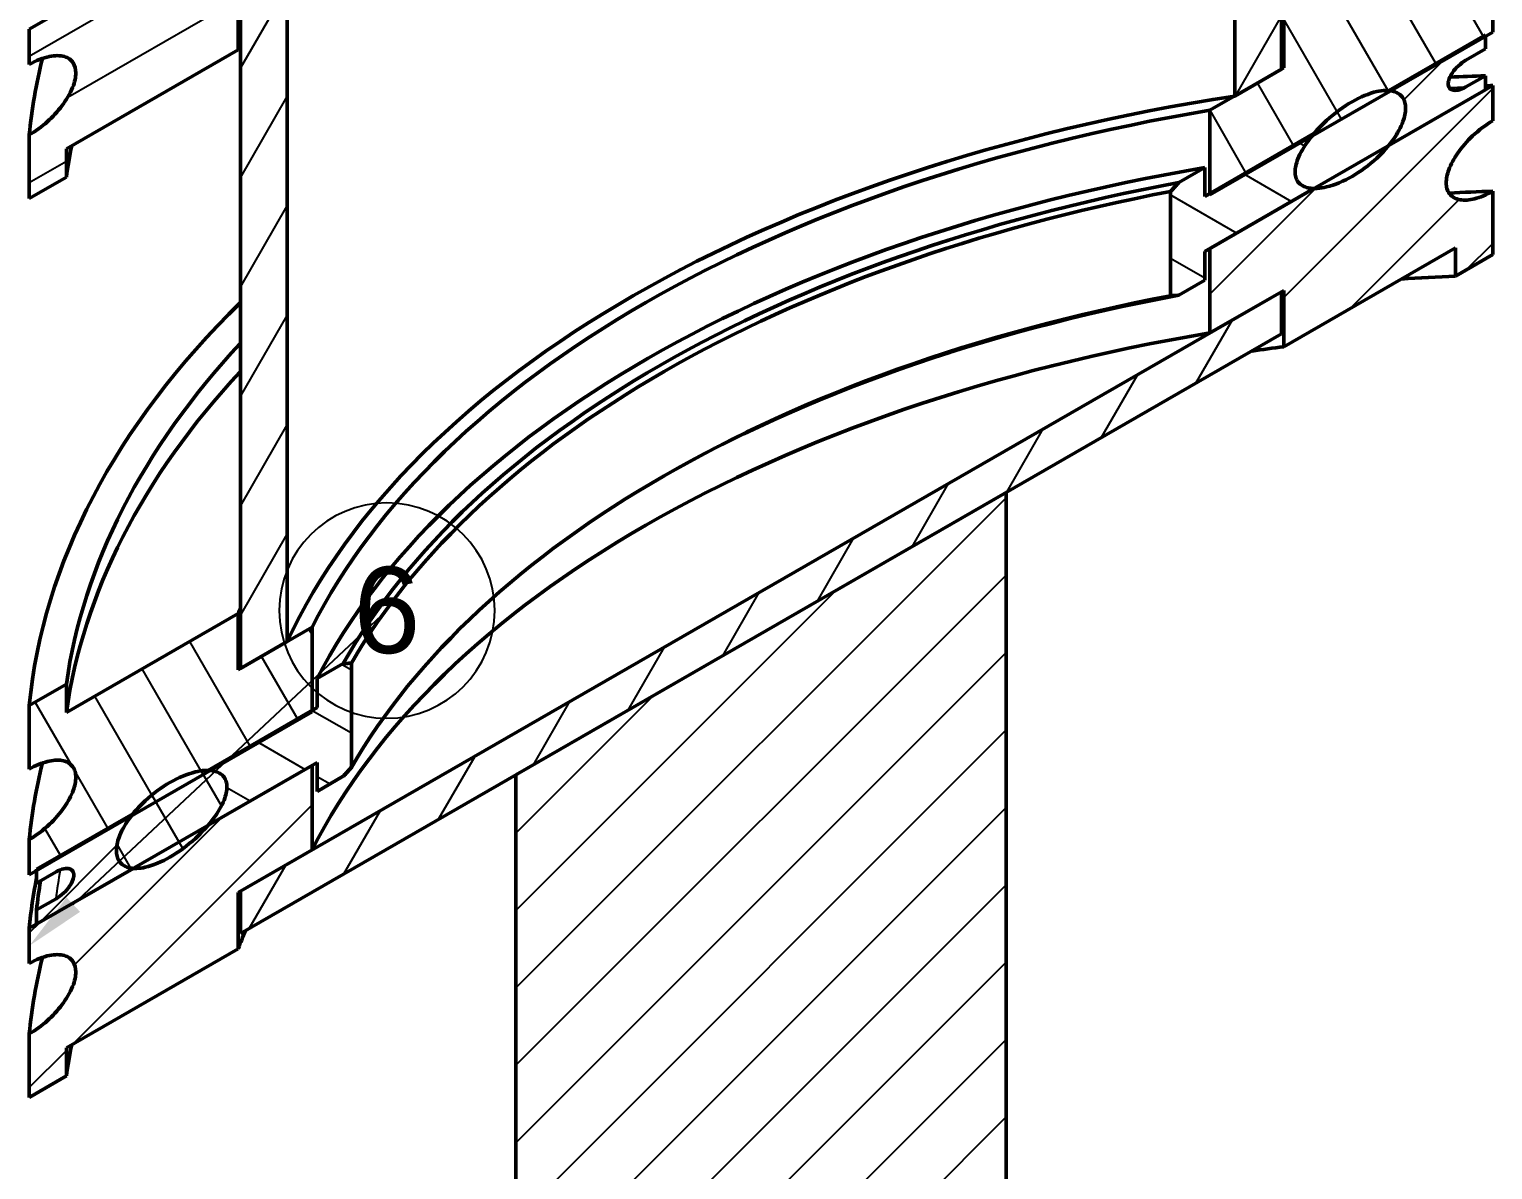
# Model space of a CAD drawing. Header units: millimetres. Extents: x 0 to 594, y 0 to 420.
# Drawn here: x 262.8 to 347.7, y 145.8 to 211.9 of the extents above; entities that cross this region are included whole.
import ezdxf
from ezdxf import colors
from ezdxf.entities.mleader import LeaderData, LeaderLine
from ezdxf.math import Vec2, Vec3

# ---------------------------------------------------------------- set-up
doc = ezdxf.new("R2010")
doc.units = ezdxf.units.MM
doc.header["$LTSCALE"] = 0.75
for name, color, linetype, lineweight in [('Balloons', 7, 'Continuous', 25), ('Hatching', 7, 'Continuous', 25), ('Visible', 7, 'Continuous', 50), ('Visible Narrow', 7, 'Continuous', 25)]:
    doc.layers.add(name, color=color, linetype=linetype, lineweight=lineweight)
doc.styles.get("Standard").update_dxf_attribs({"font": 'arial.ttf'})

# ---------------------------------------------------------------- blocks, each defined once
blk = doc.blocks.new('*B15')
at = {"transparency": 16777216}
for start, end in [(90, 270), (270, 90)]:
    blk.add_arc((0, 0), 6.25, start, end, dxfattribs=at)
at = {"transparency": 16777216, "insert": (0, 0), "char_height": 5, "attachment_point": 5}
blk.add_mtext('6', dxfattribs=at)

msp = doc.modelspace()

# ---------------------------------------------------------------- hatches: boundary and pattern name
at = {"layer": 'Hatching'}
h = msp.add_hatch(dxfattribs=at)
h.set_pattern_fill('ANSI31', color=256, angle=165, style=0)
edge = h.paths.add_edge_path(flags=0)
edge.add_line((264.941, 205.005), (274.906, 210.743))
edge.add_line((274.906, 210.743), (274.906, 214.013))
edge.add_line((274.906, 214.013), (275.037, 214.089))
edge.add_line((275.037, 214.089), (277.046, 215.246))
edge.add_line((277.046, 215.246), (277.759, 215.656))
edge.add_line((277.759, 215.656), (279.198, 216.485))
edge.add_line((279.198, 216.485), (279.198, 221.39))
edge.add_line((279.198, 221.39), (273.162, 217.915))
edge.add_line((273.162, 217.915), (273.162, 217.916))
edge.add_spline(control_points=[(273.162, 217.916), (272.923, 217.638), (272.663, 217.372), (271.975, 216.745), (271.418, 216.338), (270.495, 215.806), (269.953, 215.576), (269.294, 215.43), (269.049, 215.406), (268.827, 215.42)], knot_values=[0.238058, 0.238058, 0.238058, 0.238058, 0.342927, 0.342927, 0.541736, 0.541736, 0.734688, 0.734688, 0.834153, 0.834153, 0.834153, 0.834153], degree=3, periodic=0)
edge.add_line((268.827, 215.42), (268.827, 215.418))
edge.add_line((268.827, 215.418), (264.295, 212.808))
edge.add_line((264.295, 212.808), (263.215, 212.186))
edge.add_line((263.215, 212.186), (262.79, 211.941))
edge.add_line((262.79, 211.941), (262.79, 209.897))
edge.add_spline(control_points=[(262.79, 209.897), (263.162, 210.112), (263.604, 210.291), (264.255, 210.426), (264.591, 210.432), (265.029, 210.297), (265.226, 210.166), (265.428, 209.845), (265.489, 209.627), (265.489, 209.329), (265.481, 209.236), (265.467, 209.144)], knot_values=[0.462752, 0.462752, 0.462752, 0.462752, 0.620796, 0.620796, 0.752723, 0.752723, 0.854692, 0.854692, 0.934921, 0.934921, 0.963797, 0.963797, 0.963797, 0.963797], degree=3, periodic=0)
edge.add_spline(control_points=[(265.467, 209.144), (265.461, 209.101), (265.453, 209.059), (265.415, 208.88), (265.362, 208.711), (265.164, 208.213), (264.92, 207.81), (264.445, 207.179), (264.125, 206.837), (263.524, 206.294), (263.125, 206.003), (262.79, 205.81)], knot_values=[0.963797, 0.963797, 0.963797, 0.963797, 0.977363, 0.977363, 1.023588, 1.023588, 1.141391, 1.141391, 1.264254, 1.264254, 1.406529, 1.406529, 1.406529, 1.406529], degree=3, periodic=0)
edge.add_line((262.79, 205.81), (262.79, 202.131))
edge.add_line((262.79, 202.131), (264.941, 203.369))
edge.add_line((264.941, 203.369), (264.941, 205.005))
edge = h.paths.add_edge_path(flags=0)
edge.add_line((335.577, 245.681), (345.542, 251.42))
edge.add_line((345.542, 251.42), (345.542, 249.785))
edge.add_line((345.542, 249.785), (347.693, 251.023))
edge.add_line((347.693, 251.023), (347.693, 254.702))
edge.add_spline(control_points=[(347.693, 254.702), (347.358, 254.509), (346.959, 254.341), (346.48, 254.222), (346.31, 254.197), (346.149, 254.19)], knot_values=[0.462855, 0.462855, 0.462855, 0.462855, 0.60513, 0.60513, 0.674092, 0.674092, 0.674092, 0.674092], degree=3, periodic=0)
edge.add_spline(control_points=[(346.149, 254.19), (346.023, 254.184), (345.902, 254.189), (345.562, 254.249), (345.318, 254.371), (345.12, 254.641), (345.068, 254.749), (345.011, 254.949), (344.994, 255.076), (344.994, 255.411), (345.054, 255.698), (345.256, 256.253), (345.453, 256.61), (345.891, 257.249), (346.227, 257.63), (346.878, 258.246), (347.32, 258.576), (347.693, 258.79)], knot_values=[0.674092, 0.674092, 0.674092, 0.674092, 0.727993, 0.727993, 0.845795, 0.845795, 0.892021, 0.892021, 0.934462, 0.934462, 1.014691, 1.014691, 1.116661, 1.116661, 1.248588, 1.248588, 1.406632, 1.406632, 1.406632, 1.406632], degree=3, periodic=0)
edge.add_line((347.693, 258.79), (347.693, 260.834))
edge.add_line((347.693, 260.834), (347.268, 260.589))
edge.add_line((347.268, 260.589), (341.656, 257.357))
edge.add_line((341.656, 257.357), (341.655, 257.359))
edge.add_spline(control_points=[(341.655, 257.359), (341.434, 257.09), (341.188, 256.831), (340.529, 256.218), (339.988, 255.825), (339.064, 255.293), (338.507, 255.058), (337.922, 254.918), (337.778, 254.893), (337.636, 254.878)], knot_values=[1.37331, 1.37331, 1.37331, 1.37331, 1.472775, 1.472775, 1.665728, 1.665728, 1.864536, 1.864536, 1.924461, 1.924461, 1.924461, 1.924461], degree=3, periodic=0)
edge.add_spline(control_points=[(337.636, 254.878), (337.529, 254.867), (337.423, 254.861), (337.321, 254.863)], knot_values=[1.328365, 1.328365, 1.328365, 1.328365, 1.37331, 1.37331, 1.37331, 1.37331], degree=3, periodic=0)
edge.add_line((337.321, 254.863), (337.32, 254.861))
edge.add_line((337.32, 254.861), (335.54, 253.836))
edge.add_line((335.54, 253.836), (331.285, 251.385))
edge.add_line((331.285, 251.385), (331.285, 246.48))
edge.add_line((331.285, 246.48), (332.723, 247.308))
edge.add_line((332.723, 247.308), (335.445, 248.876))
edge.add_line((335.445, 248.876), (335.577, 248.951))
edge.add_line((335.577, 248.951), (335.577, 245.681))
h = msp.add_hatch(dxfattribs=at)
h.set_pattern_fill('ANSI31', color=256, angle=195, style=0)
h.paths.add_polyline_path([(275.037, 214.089), (275.037, 174.847), (277.759, 176.414), (277.759, 215.656), (277.046, 215.246)], flags=0)
h.paths.add_polyline_path([(335.445, 209.633), (335.445, 248.876), (332.723, 247.308), (332.723, 208.066)], flags=0)
h = msp.add_hatch(dxfattribs=at)
h.set_pattern_fill('ANSI31', color=256, angle=255, style=0)
edge = h.paths.add_edge_path(flags=0)
edge.add_line((345.542, 218.718), (335.577, 212.979))
edge.add_line((335.577, 212.979), (335.577, 209.709))
edge.add_line((335.577, 209.709), (335.445, 209.633))
edge.add_line((335.445, 209.633), (332.723, 208.066))
edge.add_line((332.723, 208.066), (331.285, 207.238))
edge.add_line((331.285, 207.238), (331.285, 202.414))
edge.add_line((331.285, 202.414), (331.285, 202.332))
edge.add_line((331.285, 202.332), (337.19, 205.733))
edge.add_line((337.19, 205.733), (341.728, 208.346))
edge.add_line((341.728, 208.346), (341.775, 208.373))
edge.add_line((341.775, 208.373), (341.775, 208.373))
edge.add_line((341.775, 208.373), (342.925, 209.035))
edge.add_line((342.925, 209.035), (347.268, 211.536))
edge.add_line((347.268, 211.536), (347.693, 211.781))
edge.add_line((347.693, 211.781), (347.693, 213.825))
edge.add_spline(control_points=[(347.693, 213.825), (347.32, 213.611), (346.878, 213.431), (346.402, 213.333), (346.275, 213.317), (346.149, 213.312)], knot_values=[0.462752, 0.462752, 0.462752, 0.462752, 0.620796, 0.620796, 0.674704, 0.674704, 0.674704, 0.674704], degree=3, periodic=0)
edge.add_spline(control_points=[(346.149, 213.312), (345.967, 213.306), (345.79, 213.322), (345.453, 213.426), (345.256, 213.556), (345.054, 213.878), (344.994, 214.096), (344.994, 214.43), (345.011, 214.577), (345.068, 214.843), (345.12, 215.011), (345.318, 215.509), (345.562, 215.912), (346.038, 216.543), (346.357, 216.885), (346.959, 217.429), (347.358, 217.72), (347.693, 217.913)], knot_values=[0.674704, 0.674704, 0.674704, 0.674704, 0.752723, 0.752723, 0.854692, 0.854692, 0.934921, 0.934921, 0.977363, 0.977363, 1.023588, 1.023588, 1.141391, 1.141391, 1.264254, 1.264254, 1.406529, 1.406529, 1.406529, 1.406529], degree=3, periodic=0)
edge.add_line((347.693, 217.913), (347.693, 221.592))
edge.add_line((347.693, 221.592), (345.542, 220.353))
edge.add_line((345.542, 220.353), (345.542, 218.718))
edge = h.paths.add_edge_path(flags=0)
edge.add_line((274.906, 178.041), (264.941, 172.303))
edge.add_line((264.941, 172.303), (264.941, 173.938))
edge.add_line((264.941, 173.938), (262.79, 172.699))
edge.add_line((262.79, 172.699), (262.79, 169.02))
edge.add_spline(control_points=[(262.79, 169.02), (263.125, 169.213), (263.524, 169.382), (264.125, 169.531), (264.445, 169.557), (264.92, 169.474), (265.164, 169.352), (265.362, 169.082), (265.415, 168.974), (265.472, 168.774), (265.489, 168.646), (265.489, 168.45), (265.48, 168.36), (265.466, 168.266)], knot_values=[0.462855, 0.462855, 0.462855, 0.462855, 0.60513, 0.60513, 0.727993, 0.727993, 0.845795, 0.845795, 0.892021, 0.892021, 0.934462, 0.934462, 0.964012, 0.964012, 0.964012, 0.964012], degree=3, periodic=0)
edge.add_spline(control_points=[(265.466, 168.266), (265.44, 168.106), (265.396, 167.934), (265.226, 167.47), (265.029, 167.113), (264.591, 166.473), (264.255, 166.092), (263.604, 165.477), (263.162, 165.147), (262.79, 164.932)], knot_values=[0.964012, 0.964012, 0.964012, 0.964012, 1.014691, 1.014691, 1.116661, 1.116661, 1.248588, 1.248588, 1.406632, 1.406632, 1.406632, 1.406632], degree=3, periodic=0)
edge.add_line((262.79, 164.932), (262.79, 162.889))
edge.add_line((262.79, 162.889), (263.215, 163.133))
edge.add_line((263.215, 163.133), (263.313, 163.19))
edge.add_line((263.313, 163.19), (263.582, 163.345))
edge.add_line((263.582, 163.345), (264.779, 164.034))
edge.add_line((264.779, 164.034), (265.96, 164.714))
edge.add_line((265.96, 164.714), (268.707, 166.296))
edge.add_line((268.707, 166.296), (273.172, 168.868))
edge.add_line((273.172, 168.868), (273.292, 168.937))
edge.add_line((273.292, 168.937), (279.198, 172.337))
edge.add_line((279.198, 172.337), (279.198, 172.419))
edge.add_line((279.198, 172.419), (279.198, 177.243))
edge.add_line((279.198, 177.243), (277.759, 176.414))
edge.add_line((277.759, 176.414), (275.037, 174.847))
edge.add_line((275.037, 174.847), (274.906, 174.771))
edge.add_line((274.906, 174.771), (274.906, 178.041))
h = msp.add_hatch(dxfattribs=at)
h.set_pattern_fill('ANSI31', color=256, angle=180, style=0)
edge = h.paths.add_edge_path(flags=0)
edge.add_line((347.268, 208.43), (347.268, 209.247))
edge.add_line((347.268, 209.247), (346.14, 208.598))
edge.add_spline(control_points=[(346.14, 208.598), (345.995, 208.514), (345.823, 208.444), (345.64, 208.406), (345.592, 208.4), (345.544, 208.398)], knot_values=[0.179226, 0.179226, 0.179226, 0.179226, 0.24061, 0.24061, 0.260955, 0.260955, 0.260955, 0.260955], degree=3, periodic=0)
edge.add_spline(control_points=[(345.544, 208.398), (345.474, 208.395), (345.406, 208.401), (345.278, 208.44), (345.203, 208.49), (345.127, 208.612), (345.104, 208.695), (345.104, 208.861), (345.127, 208.97), (345.203, 209.18), (345.278, 209.315), (345.444, 209.558), (345.573, 209.703), (345.823, 209.94), (345.995, 210.068), (346.14, 210.151)], knot_values=[0.260955, 0.260955, 0.260955, 0.260955, 0.290919, 0.290919, 0.329551, 0.329551, 0.359976, 0.359976, 0.390402, 0.390402, 0.429033, 0.429033, 0.479342, 0.479342, 0.540727, 0.540727, 0.540727, 0.540727], degree=3, periodic=0)
edge.add_line((346.14, 210.151), (347.268, 210.801))
edge.add_line((347.268, 210.801), (347.268, 211.536))
edge.add_line((347.268, 211.536), (347.268, 211.618))
edge.add_line((347.268, 211.618), (342.765, 209.025))
edge.add_line((342.765, 209.025), (341.656, 208.386))
edge.add_spline(control_points=[(341.656, 208.386), (341.697, 208.383), (341.737, 208.379), (341.775, 208.373)], knot_values=[-0.238058, -0.238058, -0.238058, -0.238058, -0.219702, -0.219702, -0.219702, -0.219702], degree=3, periodic=0)
edge.add_spline(control_points=[(341.775, 208.373), (341.836, 208.364), (341.894, 208.352), (342.152, 208.278), (342.363, 208.145), (342.578, 207.811), (342.641, 207.586), (342.641, 207.359), (342.641, 207.133), (342.578, 206.835), (342.363, 206.254), (342.152, 205.878), (341.859, 205.457), (341.76, 205.326), (341.656, 205.198)], knot_values=[-0.219702, -0.219702, -0.219702, -0.219702, -0.190947, -0.190947, -0.083127, -0.083127, 0, 0, 0, 0.083127, 0.083127, 0.190947, 0.190947, 0.238058, 0.238058, 0.238058, 0.238058], degree=3, periodic=0)
edge.add_line((341.656, 205.198), (347.268, 208.43))
edge = h.paths.add_edge_path(flags=0)
edge.add_line((263.215, 160.844), (263.215, 160.027))
edge.add_line((263.215, 160.027), (264.295, 160.649))
edge.add_line((264.295, 160.649), (268.827, 163.258))
edge.add_spline(control_points=[(268.827, 163.258), (268.722, 163.266), (268.623, 163.283), (268.33, 163.366), (268.119, 163.499), (267.905, 163.833), (267.842, 164.059), (267.842, 164.285)], knot_values=[-0.238058, -0.238058, -0.238058, -0.238058, -0.190947, -0.190947, -0.083127, -0.083127, 0, 0, 0, 0], degree=3, periodic=0)
edge.add_spline(control_points=[(267.842, 164.285), (267.842, 164.399), (267.858, 164.532), (267.886, 164.667)], knot_values=[0, 0, 0, 0, 0.041855, 0.041855, 0.041855, 0.041855], degree=3, periodic=0)
edge.add_spline(control_points=[(267.886, 164.667), (267.913, 164.801), (267.952, 164.938), (268.119, 165.391), (268.33, 165.767), (268.589, 166.138), (268.646, 166.217), (268.707, 166.296)], knot_values=[0.041855, 0.041855, 0.041855, 0.041855, 0.083127, 0.083127, 0.190947, 0.190947, 0.219702, 0.219702, 0.219702, 0.219702], degree=3, periodic=0)
edge.add_spline(control_points=[(268.707, 166.296), (268.746, 166.347), (268.786, 166.397), (268.827, 166.447)], knot_values=[0.219702, 0.219702, 0.219702, 0.219702, 0.238058, 0.238058, 0.238058, 0.238058], degree=3, periodic=0)
edge.add_line((268.827, 166.447), (266.015, 164.828))
edge.add_line((266.015, 164.828), (264.8, 164.128))
edge.add_line((264.8, 164.128), (263.6, 163.437))
edge.add_line((263.6, 163.437), (263.332, 163.283))
edge.add_line((263.332, 163.283), (263.215, 163.215))
edge.add_line((263.215, 163.215), (263.215, 163.133))
edge.add_line((263.215, 163.133), (263.215, 162.398))
edge.add_line((263.215, 162.398), (264.343, 163.047))
edge.add_spline(control_points=[(264.343, 163.047), (264.487, 163.13), (264.659, 163.201), (264.91, 163.253), (265.038, 163.256), (265.205, 163.204), (265.279, 163.155), (265.356, 163.033), (265.379, 162.95), (265.379, 162.837), (265.376, 162.803), (265.37, 162.768)], knot_values=[0.179226, 0.179226, 0.179226, 0.179226, 0.24061, 0.24061, 0.290919, 0.290919, 0.329551, 0.329551, 0.359976, 0.359976, 0.371056, 0.371056, 0.371056, 0.371056], degree=3, periodic=0)
edge.add_spline(control_points=[(265.37, 162.768), (265.361, 162.707), (265.344, 162.641), (265.279, 162.465), (265.205, 162.33), (265.038, 162.086), (264.91, 161.941), (264.659, 161.705), (264.487, 161.577), (264.343, 161.494)], knot_values=[0.371056, 0.371056, 0.371056, 0.371056, 0.390402, 0.390402, 0.429033, 0.429033, 0.479342, 0.479342, 0.540727, 0.540727, 0.540727, 0.540727], degree=3, periodic=0)
edge.add_line((264.343, 161.494), (263.215, 160.844))
h = msp.add_hatch(dxfattribs=at)
h.set_pattern_fill('ANSI31', color=256, angle=180, style=0)
edge = h.paths.add_edge_path(flags=0)
edge.add_line((264.941, 152.845), (274.906, 158.584))
edge.add_line((274.906, 158.584), (274.906, 161.854))
edge.add_line((274.906, 161.854), (275.037, 161.93))
edge.add_line((275.037, 161.93), (277.046, 163.086))
edge.add_line((277.046, 163.086), (279.198, 164.325))
edge.add_line((279.198, 164.325), (279.198, 169.231))
edge.add_line((279.198, 169.231), (273.162, 165.755))
edge.add_line((273.162, 165.755), (273.162, 165.757))
edge.add_spline(control_points=[(273.162, 165.757), (272.923, 165.479), (272.663, 165.212), (271.975, 164.585), (271.418, 164.178), (270.495, 163.647), (269.953, 163.417), (269.294, 163.27), (269.049, 163.246), (268.827, 163.261)], knot_values=[0.238058, 0.238058, 0.238058, 0.238058, 0.342927, 0.342927, 0.541736, 0.541736, 0.734688, 0.734688, 0.834153, 0.834153, 0.834153, 0.834153], degree=3, periodic=0)
edge.add_line((268.827, 163.261), (268.827, 163.258))
edge.add_line((268.827, 163.258), (264.295, 160.649))
edge.add_line((264.295, 160.649), (263.215, 160.027))
edge.add_line((263.215, 160.027), (262.79, 159.782))
edge.add_line((262.79, 159.782), (262.79, 157.738))
edge.add_spline(control_points=[(262.79, 157.738), (263.162, 157.952), (263.604, 158.132), (264.255, 158.266), (264.591, 158.272), (265.029, 158.137), (265.226, 158.007), (265.428, 157.685), (265.489, 157.467), (265.489, 157.17), (265.481, 157.076), (265.467, 156.985)], knot_values=[0.462752, 0.462752, 0.462752, 0.462752, 0.620796, 0.620796, 0.752723, 0.752723, 0.854692, 0.854692, 0.934921, 0.934921, 0.963797, 0.963797, 0.963797, 0.963797], degree=3, periodic=0)
edge.add_spline(control_points=[(265.467, 156.985), (265.461, 156.942), (265.453, 156.899), (265.415, 156.72), (265.362, 156.552), (265.164, 156.054), (264.92, 155.651), (264.445, 155.019), (264.125, 154.678), (263.524, 154.134), (263.125, 153.843), (262.79, 153.65)], knot_values=[0.963797, 0.963797, 0.963797, 0.963797, 0.977363, 0.977363, 1.023588, 1.023588, 1.141391, 1.141391, 1.264254, 1.264254, 1.406529, 1.406529, 1.406529, 1.406529], degree=3, periodic=0)
edge.add_line((262.79, 153.65), (262.79, 149.971))
edge.add_line((262.79, 149.971), (264.941, 151.21))
edge.add_line((264.941, 151.21), (264.941, 152.845))
edge = h.paths.add_edge_path(flags=0)
edge.add_line((335.577, 193.522), (345.542, 199.26))
edge.add_line((345.542, 199.26), (345.542, 197.625))
edge.add_line((345.542, 197.625), (347.693, 198.864))
edge.add_line((347.693, 198.864), (347.693, 202.543))
edge.add_spline(control_points=[(347.693, 202.543), (347.358, 202.35), (346.959, 202.181), (346.48, 202.063), (346.31, 202.037), (346.149, 202.03)], knot_values=[0.462855, 0.462855, 0.462855, 0.462855, 0.60513, 0.60513, 0.674092, 0.674092, 0.674092, 0.674092], degree=3, periodic=0)
edge.add_spline(control_points=[(346.149, 202.03), (346.023, 202.024), (345.902, 202.03), (345.562, 202.089), (345.318, 202.211), (345.12, 202.481), (345.068, 202.589), (345.011, 202.789), (344.994, 202.917), (344.994, 203.251), (345.054, 203.539), (345.256, 204.093), (345.453, 204.45), (345.891, 205.09), (346.227, 205.471), (346.878, 206.086), (347.32, 206.416), (347.693, 206.631)], knot_values=[0.674092, 0.674092, 0.674092, 0.674092, 0.727993, 0.727993, 0.845795, 0.845795, 0.892021, 0.892021, 0.934462, 0.934462, 1.014691, 1.014691, 1.116661, 1.116661, 1.248588, 1.248588, 1.406632, 1.406632, 1.406632, 1.406632], degree=3, periodic=0)
edge.add_line((347.693, 206.631), (347.693, 208.674))
edge.add_line((347.693, 208.674), (347.268, 208.43))
edge.add_line((347.268, 208.43), (341.656, 205.198))
edge.add_line((341.656, 205.198), (341.655, 205.199))
edge.add_spline(control_points=[(341.655, 205.199), (341.434, 204.93), (341.188, 204.671), (340.529, 204.058), (339.988, 203.665), (339.064, 203.133), (338.507, 202.898), (337.922, 202.758), (337.778, 202.733), (337.636, 202.718)], knot_values=[1.37331, 1.37331, 1.37331, 1.37331, 1.472775, 1.472775, 1.665728, 1.665728, 1.864536, 1.864536, 1.924461, 1.924461, 1.924461, 1.924461], degree=3, periodic=0)
edge.add_spline(control_points=[(337.636, 202.718), (337.529, 202.707), (337.423, 202.702), (337.321, 202.703)], knot_values=[1.328365, 1.328365, 1.328365, 1.328365, 1.37331, 1.37331, 1.37331, 1.37331], degree=3, periodic=0)
edge.add_line((337.321, 202.703), (337.32, 202.701))
edge.add_line((337.32, 202.701), (335.54, 201.676))
edge.add_line((335.54, 201.676), (331.285, 199.226))
edge.add_line((331.285, 199.226), (331.285, 194.32))
edge.add_line((331.285, 194.32), (335.445, 196.716))
edge.add_line((335.445, 196.716), (335.577, 196.792))
edge.add_line((335.577, 196.792), (335.577, 193.522))
h = msp.add_hatch(dxfattribs=at)
h.set_pattern_fill('ANSI31', color=256, angle=285, style=0)
edge = h.paths.add_edge_path(flags=0)
edge.add_line((279.493, 169.4), (279.493, 167.725))
edge.add_line((279.493, 167.725), (281.009, 168.598))
edge.add_spline(control_points=[(281.009, 168.598), (281.244, 168.857), (281.479, 169.114)], knot_values=[0, 0, 0, 0.072891, 0.072891, 0.072891], weights=[1, 1.00001, 1], degree=2, periodic=0)
edge.add_line((281.479, 169.114), (281.479, 175.163))
edge.add_spline(control_points=[(281.479, 175.163), (281.244, 175.15), (281.009, 175.138)], knot_values=[0, 0, 0, 0.072891, 0.072891, 0.072891], weights=[1, 1.00001, 1], degree=2, periodic=0)
edge.add_line((281.009, 175.138), (279.493, 174.265))
edge.add_line((279.493, 174.265), (279.493, 172.589))
edge.add_line((279.493, 172.589), (279.198, 172.419))
edge.add_line((279.198, 172.419), (273.302, 169.024))
edge.add_line((273.302, 169.024), (273.162, 168.944))
edge.add_spline(control_points=[(273.162, 168.944), (273.186, 168.943), (273.21, 168.942), (273.233, 168.941)], knot_values=[0.834153, 0.834153, 0.834153, 0.834153, 0.844634, 0.844634, 0.844634, 0.844634], degree=3, periodic=0)
edge.add_spline(control_points=[(273.233, 168.941), (273.253, 168.94), (273.273, 168.938), (273.292, 168.937)], knot_values=[0.844634, 0.844634, 0.844634, 0.844634, 0.853662, 0.853662, 0.853662, 0.853662], degree=3, periodic=0)
edge.add_spline(control_points=[(273.292, 168.937), (273.367, 168.93), (273.439, 168.919), (273.725, 168.855), (273.957, 168.735), (274.141, 168.477), (274.189, 168.378), (274.24, 168.197), (274.255, 168.082), (274.255, 167.875), (274.24, 167.743), (274.194, 167.528), (274.16, 167.41), (274.121, 167.301)], knot_values=[0.853662, 0.853662, 0.853662, 0.853662, 0.888207, 0.888207, 1.001084, 1.001084, 1.043196, 1.043196, 1.081259, 1.081259, 1.119323, 1.119323, 1.152999, 1.152999, 1.152999, 1.152999], degree=3, periodic=0)
edge.add_spline(control_points=[(274.121, 167.301), (274.111, 167.274), (274.101, 167.247), (273.957, 166.879), (273.725, 166.491), (273.401, 166.046), (273.285, 165.899), (273.162, 165.755)], knot_values=[1.152999, 1.152999, 1.152999, 1.152999, 1.161435, 1.161435, 1.274312, 1.274312, 1.328365, 1.328365, 1.328365, 1.328365], degree=3, periodic=0)
edge.add_line((273.162, 165.755), (279.198, 169.231))
edge.add_line((279.198, 169.231), (279.493, 169.4))
edge = h.paths.add_edge_path(flags=0)
edge.add_line((330.99, 197.38), (330.99, 199.056))
edge.add_line((330.99, 199.056), (331.285, 199.226))
edge.add_line((331.285, 199.226), (335.54, 201.676))
edge.add_line((335.54, 201.676), (337.32, 202.701))
edge.add_spline(control_points=[(337.32, 202.701), (337.197, 202.704), (337.081, 202.717), (336.758, 202.79), (336.526, 202.91), (336.341, 203.168), (336.293, 203.267), (336.243, 203.448), (336.228, 203.562), (336.228, 203.77), (336.243, 203.902), (336.293, 204.142), (336.341, 204.295), (336.526, 204.766), (336.758, 205.153), (337.043, 205.547), (337.115, 205.64), (337.19, 205.733)], knot_values=[0.834153, 0.834153, 0.834153, 0.834153, 0.888207, 0.888207, 1.001084, 1.001084, 1.043196, 1.043196, 1.081259, 1.081259, 1.119323, 1.119323, 1.161435, 1.161435, 1.274312, 1.274312, 1.308857, 1.308857, 1.308857, 1.308857], degree=3, periodic=0)
edge.add_spline(control_points=[(337.19, 205.733), (337.232, 205.785), (337.276, 205.838), (337.32, 205.89)], knot_values=[1.308857, 1.308857, 1.308857, 1.308857, 1.328365, 1.328365, 1.328365, 1.328365], degree=3, periodic=0)
edge.add_line((337.32, 205.89), (331.285, 202.414))
edge.add_line((331.285, 202.414), (330.99, 202.244))
edge.add_line((330.99, 202.244), (330.99, 203.92))
edge.add_line((330.99, 203.92), (329.473, 203.047))
edge.add_spline(control_points=[(329.473, 203.047), (329.238, 202.788), (329.004, 202.531)], knot_values=[0, 0, 0, 0.072891, 0.072891, 0.072891], weights=[1, 1.00001, 1], degree=2, periodic=0)
edge.add_line((329.004, 202.531), (329.004, 196.481))
edge.add_spline(control_points=[(329.004, 196.481), (329.238, 196.495), (329.473, 196.507)], knot_values=[0, 0, 0, 0.072891, 0.072891, 0.072891], weights=[1, 1.00001, 1], degree=2, periodic=0)
edge.add_line((329.473, 196.507), (330.99, 197.38))
h = msp.add_hatch(dxfattribs=at)
h.set_pattern_fill('ANSI31', color=256, angle=195, style=0)
h.paths.add_polyline_path([(275.037, 161.93), (275.037, 159.477), (291.023, 168.683), (319.459, 185.058), (335.445, 194.263), (335.445, 196.716), (331.285, 194.32), (279.198, 164.325), (277.046, 163.086)], flags=0)
h = msp.add_hatch(dxfattribs=at)
h.set_pattern_fill('ANSI31', color=256, angle=180, style=0)
h.paths.add_polyline_path([(291.023, 95.103), (302.201, 101.541), (308.281, 105.041), (319.459, 111.479), (319.459, 185.058), (291.023, 168.683)], flags=0)
h = msp.add_hatch(dxfattribs=at)
h.set_pattern_fill('ANSI31', color=256, angle=255, style=0)
edge = h.paths.add_edge_path(flags=0)
edge.add_spline(control_points=[(267.842, 164.285), (267.842, 164.059), (267.905, 163.833), (268.119, 163.499), (268.33, 163.366), (268.811, 163.229), (269.188, 163.247), (269.953, 163.417), (270.495, 163.647), (271.418, 164.178), (271.975, 164.585), (272.785, 165.324), (273.198, 165.766), (273.725, 166.491), (273.957, 166.879), (274.141, 167.349), (274.189, 167.503), (274.24, 167.743), (274.255, 167.875), (274.255, 168.082), (274.24, 168.197), (274.189, 168.378), (274.141, 168.477), (273.957, 168.735), (273.725, 168.855), (273.198, 168.973), (272.785, 168.94), (271.975, 168.746), (271.418, 168.511), (270.495, 167.98), (269.953, 167.586), (269.188, 166.875), (268.811, 166.458), (268.33, 165.767), (268.119, 165.391), (267.905, 164.81), (267.842, 164.512), (267.842, 164.285)], knot_values=[0, 0, 0, 0, 0.083127, 0.083127, 0.190947, 0.190947, 0.337523, 0.337523, 0.530476, 0.530476, 0.729284, 0.729284, 0.888207, 0.888207, 1.001084, 1.001084, 1.043196, 1.043196, 1.081259, 1.081259, 1.119323, 1.119323, 1.161435, 1.161435, 1.274312, 1.274312, 1.433235, 1.433235, 1.632043, 1.632043, 1.824996, 1.824996, 1.971572, 1.971572, 2.079392, 2.079392, 2.162519, 2.162519, 2.162519, 2.162519], degree=3, periodic=0)

# ---------------------------------------------------------------- linework, layer by layer
at = {"layer": 'Visible', "extrusion": (0.707107, 0.407196, -0.578093)}
for p, q in [((335.445, 209.633), (335.445, 248.876)), ((332.723, 247.308), (332.723, 208.066)), ((279.198, 221.39), (262.79, 211.941)), ((277.759, 176.414), (277.759, 215.656)), ((274.906, 210.743), (274.906, 214.013)), ((275.037, 214.089), (275.037, 174.847)), ((347.693, 211.781), (347.693, 213.825)), ((335.577, 212.979), (335.577, 209.709)), ((262.79, 211.941), (262.79, 209.897)), ((331.285, 202.332), (347.693, 211.781)), ((347.268, 211.618), (341.656, 208.386)), ((347.268, 210.801), (347.268, 211.618)), ((264.941, 205.005), (274.906, 210.743)), ((346.14, 210.151), (347.268, 210.801)), ((335.577, 209.709), (331.285, 207.238)), ((332.723, 208.066), (335.445, 209.633)), ((347.268, 209.247), (346.14, 208.598)), ((347.268, 208.43), (347.268, 209.247)), ((347.693, 208.674), (331.285, 199.226)), ((341.656, 205.198), (347.268, 208.43)), ((347.693, 206.631), (347.693, 208.674)), ((331.285, 207.238), (331.285, 202.332)), ((262.79, 205.81), (262.79, 202.131)), ((337.32, 205.89), (330.99, 202.244)), ((264.941, 203.369), (264.941, 205.005)), ((330.99, 203.92), (329.473, 203.047)), ((330.99, 202.244), (330.99, 203.92)), ((262.79, 202.131), (264.941, 203.369)), ((329.004, 202.531), (329.004, 196.481)), ((330.99, 199.056), (337.32, 202.701)), ((347.693, 198.864), (347.693, 202.543)), ((330.99, 197.38), (330.99, 199.056)), ((331.285, 199.226), (331.285, 194.32)), ((335.577, 193.522), (345.542, 199.26)), ((345.542, 199.26), (345.542, 197.625)), ((345.542, 197.625), (347.693, 198.864)), ((329.473, 196.507), (330.99, 197.38)), ((335.445, 196.716), (275.037, 161.93)), ((331.285, 194.32), (335.577, 196.792)), ((335.445, 194.263), (335.445, 196.716)), ((335.577, 196.792), (335.577, 193.522)), ((275.037, 159.477), (335.445, 194.263)), ((319.459, 185.058), (291.023, 168.683)), ((319.459, 111.479), (319.459, 185.058)), ((274.906, 178.041), (264.941, 172.303)), ((274.906, 174.771), (274.906, 178.041)), ((279.198, 177.243), (274.906, 174.771)), ((279.198, 172.337), (279.198, 177.243)), ((275.037, 174.847), (277.759, 176.414)), ((281.009, 175.138), (279.493, 174.265)), ((281.479, 169.114), (281.479, 175.163)), ((279.493, 174.265), (279.493, 172.589)), ((264.941, 173.938), (262.79, 172.699)), ((264.941, 172.303), (264.941, 173.938)), ((262.79, 172.699), (262.79, 169.02)), ((279.493, 172.589), (273.162, 168.944)), ((262.79, 162.889), (279.198, 172.337)), ((279.198, 169.231), (262.79, 159.782)), ((273.162, 165.755), (279.493, 169.4)), ((279.198, 164.325), (279.198, 169.231)), ((279.493, 169.4), (279.493, 167.725)), ((279.493, 167.725), (281.009, 168.598)), ((291.023, 168.683), (291.023, 95.103)), ((268.827, 166.447), (263.215, 163.215)), ((262.79, 164.932), (262.79, 162.889)), ((274.906, 161.854), (279.198, 164.325)), ((263.215, 160.027), (268.827, 163.258)), ((263.215, 163.215), (263.215, 162.398)), ((263.215, 162.398), (264.343, 163.047)), ((264.343, 161.494), (263.215, 160.844)), ((274.906, 158.584), (274.906, 161.854)), ((275.037, 161.93), (275.037, 159.477)), ((263.215, 160.844), (263.215, 160.027)), ((262.79, 159.782), (262.79, 157.738)), ((264.941, 152.845), (274.906, 158.584)), ((262.79, 153.65), (262.79, 149.971)), ((264.941, 151.21), (264.941, 152.845)), ((262.79, 149.971), (264.941, 151.21))]:
    msp.add_line(p, q, dxfattribs=at)
at = {"layer": 'Visible', "extrusion": (0, 3e-16, -1)}
for centre, major_axis, start_param, end_param in [((352.653, 200.91), (79.6, 0), 3.357799, 3.365364), ((352.653, 148.75), (79.6, 0), 4.472336, 4.496183), ((352.653, 148.75), (-79.6, 0), 0.216206, 0.240053)]:
    msp.add_ellipse(centre, major_axis=major_axis, ratio=0.575862, start_param=start_param, end_param=end_param, dxfattribs=at)
at = {"layer": 'Visible', "extrusion": (1e-16, 2e-16, -1)}
for centre, major_axis, start_param, end_param in [((352.653, 202.954), (-90, 0), 0.055137, 0.141252), ((352.653, 164.938), (76.5, 0), 3.424676, 4.429305), ((352.653, 156.926), (-90, 0), 0.055137, 0.111809), ((352.653, 150.794), (-90, 0), 0.055137, 0.141252)]:
    msp.add_ellipse(centre, major_axis=major_axis, ratio=0.575862, start_param=start_param, end_param=end_param, dxfattribs=at)
at = {"layer": 'Visible'}
for centre, major_axis, start_param, end_param in [((352.653, 164.938), (79.6, 0), 1.787002, 1.788693), ((352.653, 164.938), (-77.5, 0), -1.310723, -0.260074), ((352.653, 161.79), (76.3, 0), 1.858673, 2.853716), ((352.653, 161.545), (-75, 0), -1.25, -0.320796), ((352.653, 155.25), (-75.3, 0), -1.257887, -0.783555), ((352.653, 169.843), (90, 0), 2.610774, 3.086456), ((352.653, 169.843), (88, 0), 2.650871, 3.0607), ((352.653, 152.02), (76.5, 0), 1.85388, 2.858509), ((352.653, 168.208), (-88, 0), -0.490722, -0.080893), ((352.653, 168.208), (79.6, 0), 2.917822, 2.925387), ((352.653, 164.938), (-79.6, 0), -0.223771, -0.216206), ((352.653, 162.076), (-90, 0), -0.141252, -0.055137)]:
    msp.add_ellipse(centre, major_axis=major_axis, ratio=0.575862, start_param=start_param, end_param=end_param, dxfattribs=at)
at = {"layer": 'Visible', "extrusion": (1e-16, -2e-16, -1)}
msp.add_ellipse((352.653, 157.743), major_axis=(89.6, 0), ratio=0.575862, start_param=4.62913, end_param=4.652252, dxfattribs=at)
at = {"layer": 'Visible', "extrusion": (1e-16, 1e-16, -1)}
for centre, major_axis, start_param, end_param in [((352.653, 156.926), (-90, 0), 1.510927, 1.51566), ((352.653, 157.743), (-89.6, 0), 0.060137, 0.092837)]:
    msp.add_ellipse(centre, major_axis=major_axis, ratio=0.575862, start_param=start_param, end_param=end_param, dxfattribs=at)
at = {"layer": 'Visible', "extrusion": (1e-16, 0, -1)}
for centre, major_axis, start_param, end_param in [((352.653, 199.275), (88, 0), 3.222485, 3.258483), ((352.653, 161.79), (-75.3, 0), 0.312909, 1.257887), ((352.653, 147.115), (88, 0), 3.222485, 3.258483)]:
    msp.add_ellipse(centre, major_axis=major_axis, ratio=0.575862, start_param=start_param, end_param=end_param, dxfattribs=at)
at = {"layer": 'Visible', "extrusion": (1e-16, -1e-16, -1)}
for centre, major_axis, start_param, end_param in [((352.653, 150.794), (-90, 0), 1.48735, 1.51566), ((352.653, 155.495), (75, 0), 3.462389, 4.391593)]:
    msp.add_ellipse(centre, major_axis=major_axis, ratio=0.575862, start_param=start_param, end_param=end_param, dxfattribs=at)
at = {"layer": 'Visible', "extrusion": (0, -1e-16, -1)}
msp.add_ellipse((352.653, 147.115), major_axis=(-88, 0), ratio=0.575862, start_param=1.453906, end_param=1.489904, dxfattribs=at)
at = {"layer": 'Visible'}
for points, knots in [([(262.79, 209.897), (263.162, 210.112), (263.604, 210.291), (264.255, 210.426), (264.591, 210.432), (265.029, 210.297), (265.226, 210.166), (265.428, 209.845), (265.489, 209.627), (265.489, 209.292), (265.472, 209.145), (265.415, 208.88), (265.362, 208.711), (265.164, 208.213), (264.92, 207.81), (264.445, 207.179), (264.125, 206.837), (263.524, 206.294), (263.125, 206.003), (262.79, 205.81)], [0.4627515, 0.4627515, 0.4627515, 0.4627515, 0.620796, 0.620796, 0.752723, 0.752723, 0.8546923, 0.8546923, 0.9349214, 0.9349214, 0.9773627, 0.9773627, 1.0235883, 1.0235883, 1.1413906, 1.1413906, 1.2642536, 1.2642536, 1.4065289, 1.4065289, 1.4065289, 1.4065289]), ([(342.641, 207.359), (342.641, 207.586), (342.578, 207.811), (342.363, 208.145), (342.152, 208.278), (341.671, 208.415), (341.294, 208.398), (340.529, 208.228), (339.988, 207.998), (339.064, 207.466), (338.507, 207.059), (337.697, 206.321), (337.284, 205.878), (336.758, 205.153), (336.526, 204.766), (336.341, 204.295), (336.293, 204.142), (336.243, 203.902), (336.228, 203.77), (336.228, 203.562), (336.243, 203.448), (336.293, 203.267), (336.341, 203.168), (336.526, 202.91), (336.758, 202.79), (337.284, 202.671), (337.697, 202.704), (338.507, 202.898), (339.064, 203.133), (339.988, 203.665), (340.529, 204.058), (341.294, 204.77), (341.671, 205.187), (342.152, 205.878), (342.363, 206.254), (342.578, 206.835), (342.641, 207.133), (342.641, 207.359)], [0, 0, 0, 0, 0.083127, 0.083127, 0.190947, 0.190947, 0.337523, 0.337523, 0.530476, 0.530476, 0.729284, 0.729284, 0.888207, 0.888207, 1.001084, 1.001084, 1.043196, 1.043196, 1.081259, 1.081259, 1.119323, 1.119323, 1.161435, 1.161435, 1.274312, 1.274312, 1.433235, 1.433235, 1.632043, 1.632043, 1.824996, 1.824996, 1.971572, 1.971572, 2.079392, 2.079392, 2.162519, 2.162519, 2.162519, 2.162519]), ([(341.656, 208.386), (341.76, 208.379), (341.859, 208.362), (342.152, 208.278), (342.363, 208.145), (342.578, 207.811), (342.641, 207.586), (342.641, 207.359), (342.641, 207.133), (342.578, 206.835), (342.363, 206.254), (342.152, 205.878), (341.859, 205.457), (341.76, 205.326), (341.656, 205.198)], [-0.2380578, -0.2380578, -0.2380578, -0.2380578, -0.1909472, -0.1909472, -0.0831268, -0.0831268, 0, 0, 0, 0.0831268, 0.0831268, 0.1909472, 0.1909472, 0.2380578, 0.2380578, 0.2380578, 0.2380578]), ([(347.693, 202.543), (347.358, 202.35), (346.959, 202.181), (346.357, 202.032), (346.038, 202.006), (345.562, 202.089), (345.318, 202.211), (345.12, 202.481), (345.068, 202.589), (345.011, 202.789), (344.994, 202.917), (344.994, 203.251), (345.054, 203.539), (345.256, 204.093), (345.453, 204.45), (345.891, 205.09), (346.227, 205.471), (346.878, 206.086), (347.32, 206.416), (347.693, 206.631)], [0.4628549, 0.4628549, 0.4628549, 0.4628549, 0.6051301, 0.6051301, 0.7279932, 0.7279932, 0.8457955, 0.8457955, 0.892021, 0.892021, 0.9344623, 0.9344623, 1.0146915, 1.0146915, 1.1166608, 1.1166608, 1.2485877, 1.2485877, 1.4066322, 1.4066322, 1.4066322, 1.4066322]), ([(337.32, 202.701), (337.197, 202.704), (337.081, 202.717), (336.758, 202.79), (336.526, 202.91), (336.341, 203.168), (336.293, 203.267), (336.243, 203.448), (336.228, 203.562), (336.228, 203.77), (336.243, 203.902), (336.293, 204.142), (336.341, 204.295), (336.526, 204.766), (336.758, 205.153), (337.081, 205.599), (337.197, 205.746), (337.32, 205.89)], [0.8341535, 0.8341535, 0.8341535, 0.8341535, 0.8882068, 0.8882068, 1.0010839, 1.0010839, 1.0431955, 1.0431955, 1.0812594, 1.0812594, 1.1193233, 1.1193233, 1.1614349, 1.1614349, 1.274312, 1.274312, 1.3283654, 1.3283654, 1.3283654, 1.3283654]), ([(262.79, 169.02), (263.125, 169.213), (263.524, 169.382), (264.125, 169.531), (264.445, 169.557), (264.92, 169.474), (265.164, 169.352), (265.362, 169.082), (265.415, 168.974), (265.472, 168.774), (265.489, 168.646), (265.489, 168.312), (265.428, 168.024), (265.226, 167.47), (265.029, 167.113), (264.591, 166.473), (264.255, 166.092), (263.604, 165.477), (263.162, 165.147), (262.79, 164.932)], [0.4628549, 0.4628549, 0.4628549, 0.4628549, 0.6051301, 0.6051301, 0.7279932, 0.7279932, 0.8457955, 0.8457955, 0.892021, 0.892021, 0.9344623, 0.9344623, 1.0146915, 1.0146915, 1.1166608, 1.1166608, 1.2485877, 1.2485877, 1.4066322, 1.4066322, 1.4066322, 1.4066322]), ([(267.842, 164.285), (267.842, 164.059), (267.905, 163.833), (268.119, 163.499), (268.33, 163.366), (268.811, 163.229), (269.188, 163.247), (269.953, 163.417), (270.495, 163.647), (271.418, 164.178), (271.975, 164.585), (272.785, 165.324), (273.198, 165.766), (273.725, 166.491), (273.957, 166.879), (274.141, 167.349), (274.189, 167.503), (274.24, 167.743), (274.255, 167.875), (274.255, 168.082), (274.24, 168.197), (274.189, 168.378), (274.141, 168.477), (273.957, 168.735), (273.725, 168.855), (273.198, 168.973), (272.785, 168.94), (271.975, 168.746), (271.418, 168.511), (270.495, 167.98), (269.953, 167.586), (269.188, 166.875), (268.811, 166.458), (268.33, 165.767), (268.119, 165.391), (267.905, 164.81), (267.842, 164.512), (267.842, 164.285)], [0, 0, 0, 0, 0.083127, 0.083127, 0.190947, 0.190947, 0.337523, 0.337523, 0.530476, 0.530476, 0.729284, 0.729284, 0.888207, 0.888207, 1.001084, 1.001084, 1.043196, 1.043196, 1.081259, 1.081259, 1.119323, 1.119323, 1.161435, 1.161435, 1.274312, 1.274312, 1.433235, 1.433235, 1.632043, 1.632043, 1.824996, 1.824996, 1.971572, 1.971572, 2.079392, 2.079392, 2.162519, 2.162519, 2.162519, 2.162519]), ([(273.162, 168.944), (273.285, 168.941), (273.401, 168.928), (273.725, 168.855), (273.957, 168.735), (274.141, 168.477), (274.189, 168.378), (274.24, 168.197), (274.255, 168.082), (274.255, 167.875), (274.24, 167.743), (274.189, 167.503), (274.141, 167.349), (273.957, 166.879), (273.725, 166.491), (273.401, 166.046), (273.285, 165.899), (273.162, 165.755)], [0.8341535, 0.8341535, 0.8341535, 0.8341535, 0.8882068, 0.8882068, 1.0010839, 1.0010839, 1.0431955, 1.0431955, 1.0812594, 1.0812594, 1.1193233, 1.1193233, 1.1614349, 1.1614349, 1.274312, 1.274312, 1.3283654, 1.3283654, 1.3283654, 1.3283654]), ([(268.827, 163.258), (268.722, 163.266), (268.623, 163.283), (268.33, 163.366), (268.119, 163.499), (267.905, 163.833), (267.842, 164.059), (267.842, 164.285), (267.842, 164.512), (267.905, 164.81), (268.119, 165.391), (268.33, 165.767), (268.623, 166.188), (268.722, 166.319), (268.827, 166.447)], [-0.2380578, -0.2380578, -0.2380578, -0.2380578, -0.1909472, -0.1909472, -0.0831268, -0.0831268, 0, 0, 0, 0.0831268, 0.0831268, 0.1909472, 0.1909472, 0.2380578, 0.2380578, 0.2380578, 0.2380578]), ([(264.343, 163.047), (264.487, 163.13), (264.659, 163.201), (264.91, 163.253), (265.038, 163.256), (265.205, 163.204), (265.279, 163.155), (265.356, 163.033), (265.379, 162.95), (265.379, 162.784), (265.356, 162.675), (265.279, 162.465), (265.205, 162.33), (265.038, 162.086), (264.91, 161.941), (264.659, 161.705), (264.487, 161.577), (264.343, 161.494)], [0.1792259, 0.1792259, 0.1792259, 0.1792259, 0.2406102, 0.2406102, 0.2909193, 0.2909193, 0.3295507, 0.3295507, 0.3599763, 0.3599763, 0.390402, 0.390402, 0.4290334, 0.4290334, 0.4793424, 0.4793424, 0.5407268, 0.5407268, 0.5407268, 0.5407268]), ([(262.79, 157.738), (263.162, 157.952), (263.604, 158.132), (264.255, 158.266), (264.591, 158.272), (265.029, 158.137), (265.226, 158.007), (265.428, 157.685), (265.489, 157.467), (265.489, 157.133), (265.472, 156.986), (265.415, 156.72), (265.362, 156.552), (265.164, 156.054), (264.92, 155.651), (264.445, 155.019), (264.125, 154.678), (263.524, 154.134), (263.125, 153.843), (262.79, 153.65)], [0.4627515, 0.4627515, 0.4627515, 0.4627515, 0.620796, 0.620796, 0.752723, 0.752723, 0.8546923, 0.8546923, 0.9349214, 0.9349214, 0.9773627, 0.9773627, 1.0235883, 1.0235883, 1.1413906, 1.1413906, 1.2642536, 1.2642536, 1.4065289, 1.4065289, 1.4065289, 1.4065289])]:
    msp.add_open_spline(points, degree=3, knots=knots, dxfattribs=at)
at = {"layer": 'Visible', "extrusion": (-1.98e-12, 6.77e-13, -1)}
msp.add_open_spline([(346.14, 208.598), (345.995, 208.514), (345.823, 208.444), (345.573, 208.392), (345.444, 208.389), (345.278, 208.44), (345.203, 208.49), (345.127, 208.612), (345.104, 208.695), (345.104, 208.861), (345.127, 208.97), (345.203, 209.18), (345.278, 209.315), (345.444, 209.558), (345.573, 209.703), (345.823, 209.94), (345.995, 210.068), (346.14, 210.151)], degree=3, knots=[0.1792259, 0.1792259, 0.1792259, 0.1792259, 0.2406102, 0.2406102, 0.2909193, 0.2909193, 0.3295507, 0.3295507, 0.3599763, 0.3599763, 0.390402, 0.390402, 0.4290334, 0.4290334, 0.4793424, 0.4793424, 0.5407268, 0.5407268, 0.5407268, 0.5407268], dxfattribs=at)
at = {"layer": 'Visible', "extrusion": (-4.8507e-10, 4.44647e-10, -1)}
msp.add_rational_spline([(329.473, 203.047), (329.238, 202.788), (329.004, 202.531)], [1, 1.00000976802, 1], degree=2, dxfattribs=at)
at = {"layer": 'Visible'}
msp.add_rational_spline([(329.004, 196.481), (329.238, 196.495), (329.473, 196.507)], [1, 1.00000976802, 1], degree=2, dxfattribs=at)
at = {"layer": 'Visible', "extrusion": (-7.26373e-11, 1.33822e-09, -1)}
msp.add_rational_spline([(281.479, 175.163), (281.244, 175.15), (281.009, 175.138)], [1, 1.00000976802, 1], degree=2, dxfattribs=at)
at = {"layer": 'Visible', "extrusion": (1.12801e-09, -1.02662e-09, 1)}
msp.add_rational_spline([(281.009, 168.598), (281.244, 168.857), (281.479, 169.114)], [1, 1.00000976802, 1], degree=2, dxfattribs=at)
at = {"layer": 'Visible Narrow', "extrusion": (1e-16, 0, -1)}
for start_param, end_param in [(1.48612, 1.49718), (0.073616, 0.106684)]:
    msp.add_ellipse((352.653, 157.743), major_axis=(-88.55, 0), ratio=0.575862, start_param=start_param, end_param=end_param, dxfattribs=at)

# ---------------------------------------------------------------- leaders
at = {"layer": 'Balloons'}
ml = msp.add_multileader_block('Standard', dxfattribs=at)
ml.set_content('*B15', color=256)
ml.set_leader_properties()
ml.build(insert=Vec2(0, 0))
ml.multileader.update_dxf_attribs({"has_dogleg": 0, "arrow_head_size": 3.5, "block_connection_type": 1})
ctx = ml.context
ctx.base_point, ctx.char_height, ctx.arrow_head_size = Vec3(283.54, 178.212), 3.5, 3.5
ctx.attachment_type = 1
notes = []
notes.append((ctx, [(0, (1, 1, 0), (275.54, 178.212), (1, 0), 8, [(0, [(262.79, 158.76)], 0, [])])]))
ctx.block.insert = Vec3(283.54, 178.212)
for ctx, leaders in notes:
    for number, flags, end, landing, length, lines in leaders:
        leader = LeaderData()
        leader.index, (leader.has_last_leader_line, leader.has_dogleg_vector, leader.attachment_direction) = number, flags
        leader.last_leader_point, leader.dogleg_vector, leader.dogleg_length = Vec3(end), Vec3(landing), length
        for number, points, colour, breaks in lines:
            line = LeaderLine()
            line.index, line.vertices, line.color, line.breaks = number, Vec3.list(points), colors.encode_raw_color(colour), breaks
            leader.lines.append(line)
        ctx.leaders.append(leader)

doc.saveas('drawing.dxf')
